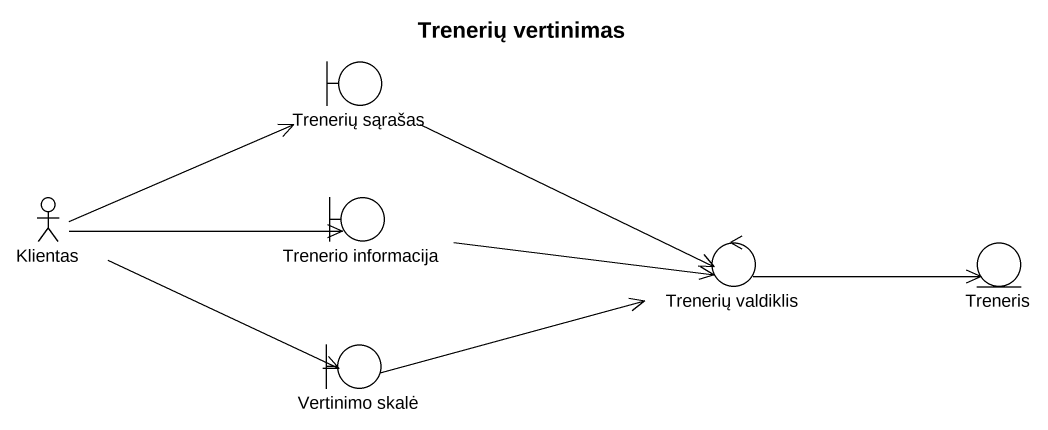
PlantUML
@startuml
title Trenerių vertinimas
boundary "Trenerių sąrašas" as Trenerių_sąrašas
actor Klientas
boundary "Trenerio informacija" as Trenerio_informacija
control "Trenerių valdiklis" as Trenerių_valdiklis
entity Treneris
boundary "Vertinimo skalė" as Vertinimo_skalė
Trenerių_sąrašas -right-> Trenerių_valdiklis
Klientas -right-> Trenerių_sąrašas
Klientas -right-> Trenerio_informacija
Klientas -right-> Vertinimo_skalė
Trenerio_informacija -right-> Trenerių_valdiklis
Trenerių_valdiklis -right-> Treneris
Vertinimo_skalė -right-> Trenerių_valdiklis
@enduml
